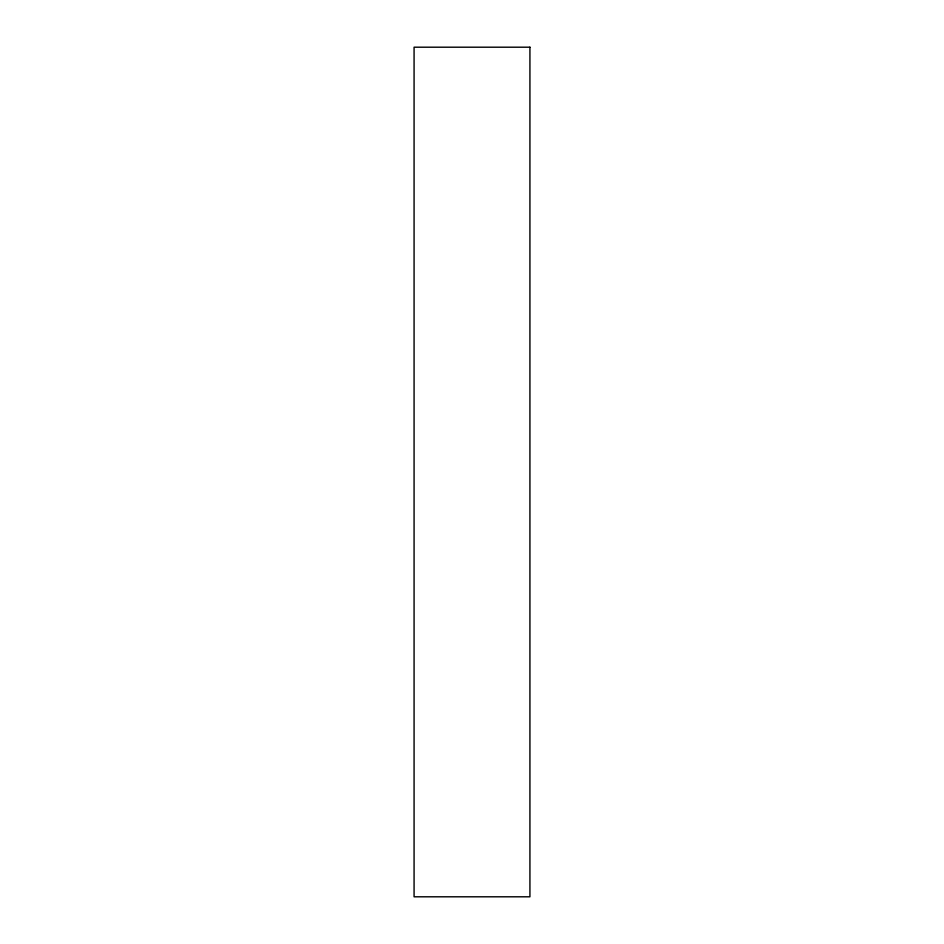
<?xml version="1.0" encoding="UTF-8"?>
<svg xmlns="http://www.w3.org/2000/svg" width="944" height="944" viewBox="0 0 944 944"><rect width="100%" height="100%" fill="white"/><g stroke="black" fill="none" stroke-linecap="round" stroke-linejoin="round"><path stroke-width="1.42" d="M529.926 47.2L414.074 47.2L414.074 896.8L529.926 896.8L529.926 47.2"/></g></svg>
